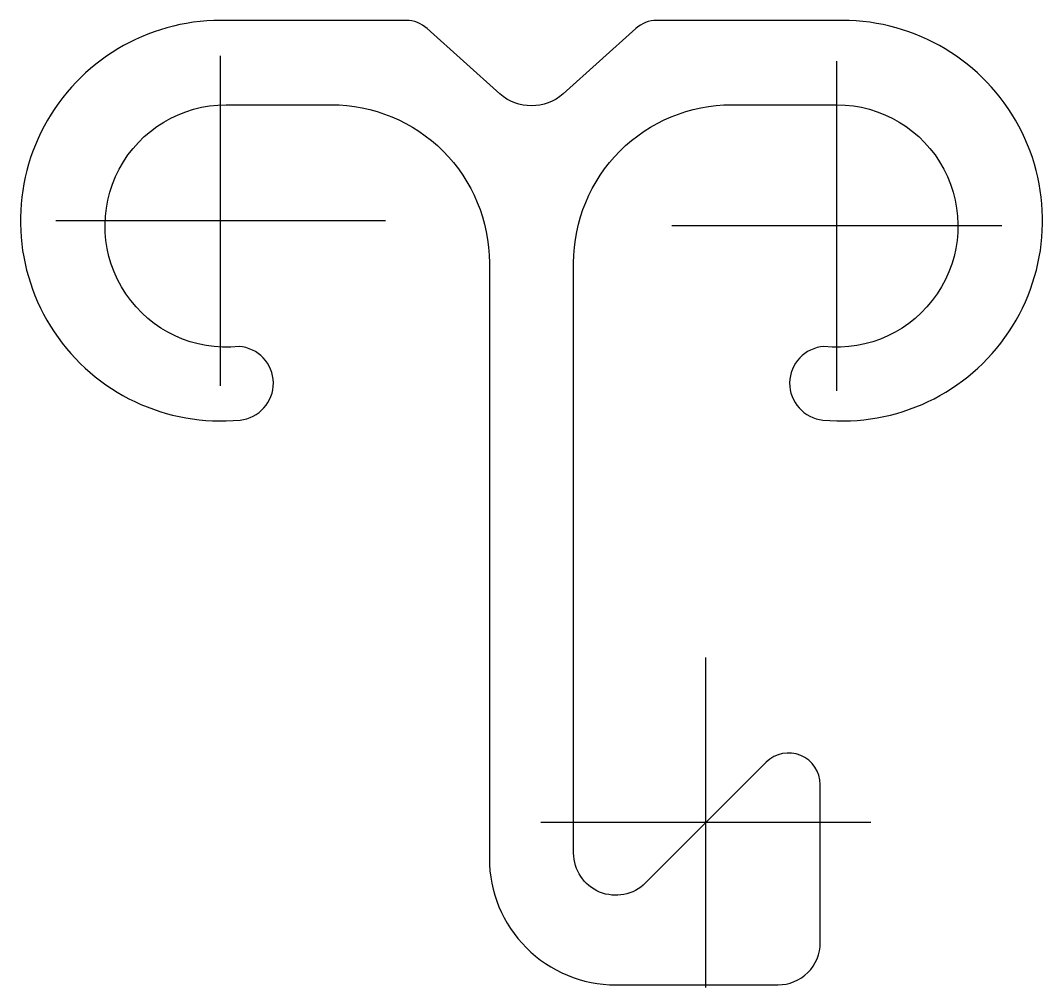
# Model space of a CAD drawing. Header units: millimetres. Extents: x -65.1 to 31.9, y -15.7 to 76.1.
import ezdxf

# ---------------------------------------------------------------- set-up
doc = ezdxf.new("R2010")
doc.units = ezdxf.units.MM
doc.header["$LTSCALE"] = 0.2

msp = doc.modelspace()

# ---------------------------------------------------------------- linework, layer by layer
at = {"flags": 128}
msp.add_lwpolyline([(11.205, 45.169, 0.920188), (11.108, 38.194, 1.0497), (12.948, 76.105), (-4.655, 76.105, 0.184942), (-6.659, 75.337), (-13.546, 69.155, -0.382983), (-19.558, 69.155), (-26.446, 75.337, 0.184942), (-28.45, 76.105), (-46.052, 76.105, 1.0497), (-44.213, 38.194, 0.920188), (-44.309, 45.169, -1.054416), (-45.525, 68.105), (-35.552, 68.105, -0.414214), (-20.552, 53.105), (-20.552, -3.395, 0.414214), (-8.552, -15.395), (6.847, -15.395, 0.414214), (10.847, -11.395), (10.847, 3.605, 0.667973), (5.727, 5.727), (-5.727, -5.727, -0.667736), (-12.552, -2.895), (-12.552, 53.105, -0.414214), (2.448, 68.105), (12.421, 68.105, -1.054416)], format="xyb", close=True, dxfattribs=at)
at = {"layer": 'DEFPOINTS'}
for p, q in [((-46.052, 41.453), (-46.052, 72.757)), ((12.421, 40.953), (12.421, 72.257)), ((-30.4, 57.105), (-61.704, 57.105)), ((28.073, 56.605), (-3.231, 56.605)), ((0, -15.652), (0, 15.652)), ((15.652, 0), (-15.652, 0))]:
    msp.add_line(p, q, dxfattribs=at)

doc.saveas('drawing.dxf')
